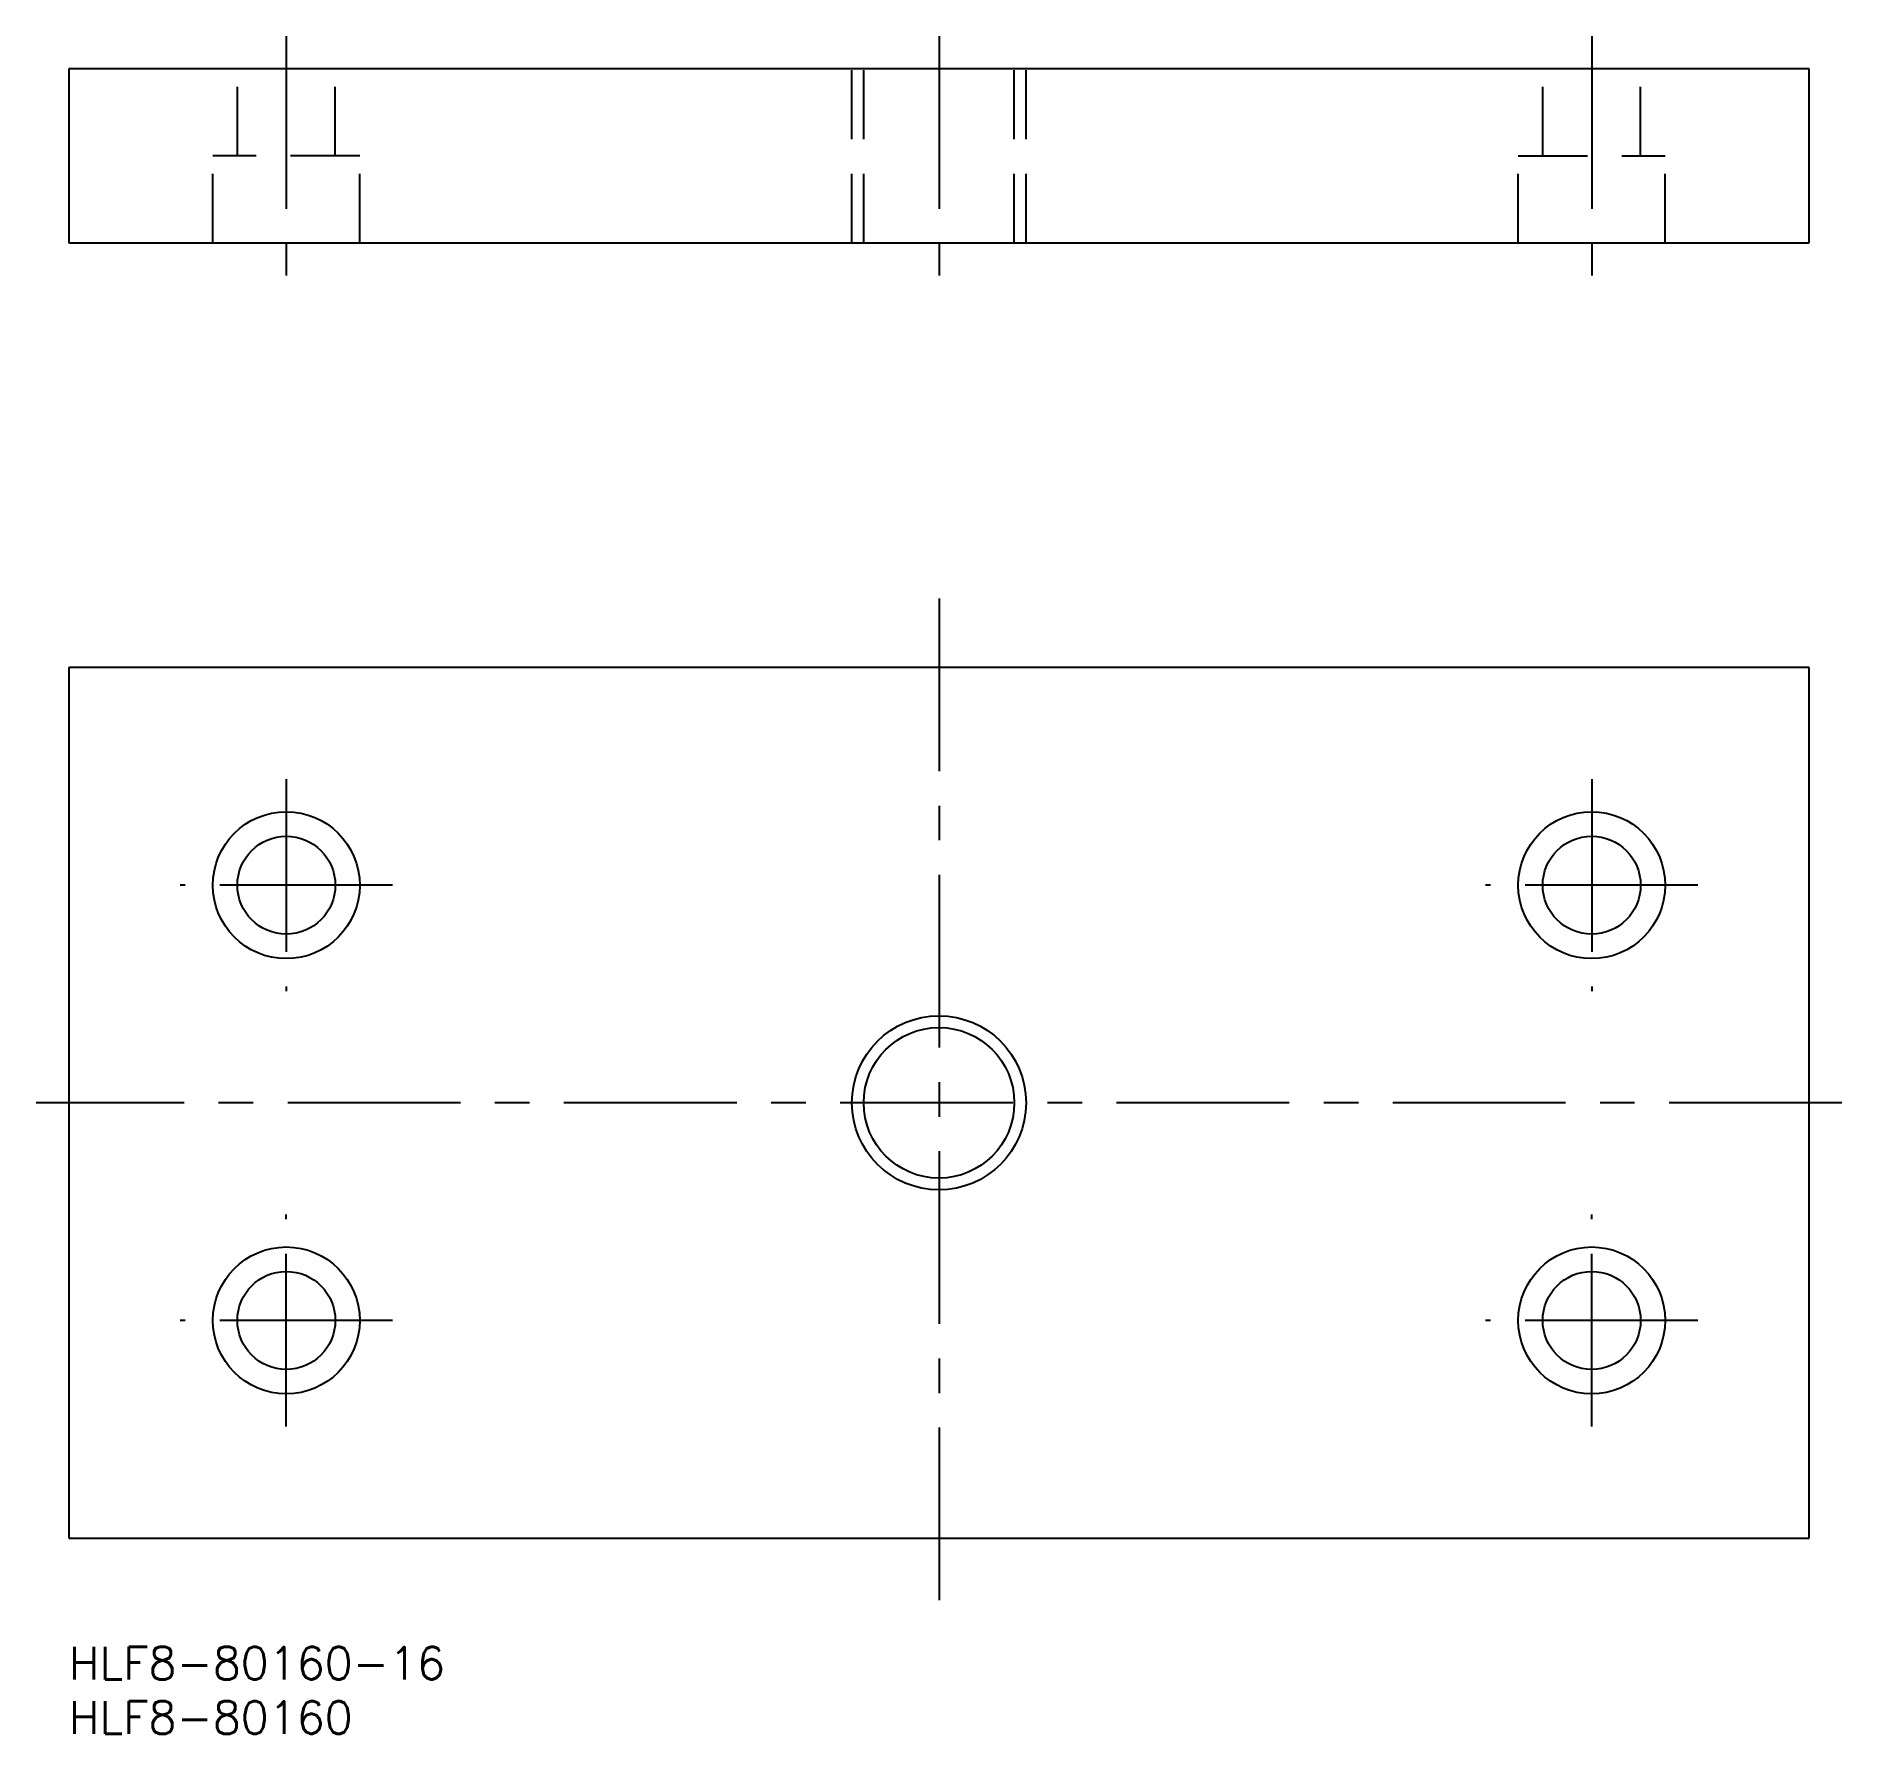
# Model space of a CAD drawing. Extents: x -3 to 163, y -8 to 148.
import ezdxf

# ---------------------------------------------------------------- set-up
doc = ezdxf.new("R2010")
doc.units = 0
doc.header["$LTSCALE"] = 0.5
doc.linetypes.add('CENTER', pattern=[50.8, 31.75, -6.35, 6.35, -6.35])
doc.linetypes.add('DASHED', pattern=[19.05, 12.7, -6.35])
for name, color, linetype in [('MSM_CENTER', 1, 'CENTER'), ('MSM_CONTINUOUS', 7, 'CONTINUOUS'), ('MSM_DASHED', 4, 'DASHED'), ('MSM_NARROW', 5, 'CONTINUOUS'), ('MSM_PART_NUMBER', 7, 'CONTINUOUS')]:
    doc.layers.add(name, color=color, linetype=linetype)
doc.styles.get("Standard").update_dxf_attribs({"font": 'txt.shx', "height": 3, "bigfont": 'bigfont.shx'})

# ---------------------------------------------------------------- blocks, each defined once
blk = doc.blocks.new('*U2')
at = {"layer": 'MSM_PART_NUMBER'}
blk.add_text('HLF8-80160-16', height=3, dxfattribs=at).set_placement((0, -3))
blk = doc.blocks.new('*U3')
at = {"layer": 'MSM_PART_NUMBER'}
blk.add_text('HLF8-80160', height=3, dxfattribs=at).set_placement((0, -8))

msp = doc.modelspace()

# ---------------------------------------------------------------- linework, layer by layer
at = {"layer": 'MSM_CENTER'}
for p, q in [((20, 148.037401), (20, 126.037401)), ((80, 148.037401), (80, 126.037401)), ((140, 148.037401), (140, 126.037401)), ((80, 96.351143), (80, 3.648857)), ((20, 79.75), (20, 60.25)), ((140, 79.75), (140, 60.25)), ((29.75, 70), (10.25, 70)), ((149.75, 70), (130.25, 70)), ((163, 50), (-3, 50)), ((20, 20.25), (20, 39.75)), ((140, 20.25), (140, 39.75)), ((29.75, 30), (10.25, 30)), ((149.75, 30), (130.25, 30))]:
    msp.add_line(p, q, dxfattribs=at)
at = {"layer": 'MSM_CONTINUOUS'}
for p, q in [((160, 145.037401), (0, 145.037401)), ((0, 145.037401), (0, 129.037401)), ((160, 129.037401), (160, 145.037401)), ((0, 129.037401), (160, 129.037401)), ((160, 90), (0, 90)), ((0, 90), (0, 10)), ((160, 10), (160, 90)), ((0, 10), (160, 10))]:
    msp.add_line(p, q, dxfattribs=at)
for centre, radius in [((20, 70), 6.75), ((140, 70), 6.75), ((20, 70), 4.5), ((140, 70), 4.5), ((80, 50), 6.9175), ((20, 30), 6.75), ((140, 30), 6.75), ((20, 30), 4.5), ((140, 30), 4.5)]:
    msp.add_circle(centre, radius, dxfattribs=at)
at = {"layer": 'MSM_DASHED'}
for p, q in [((15.5, 137.037401), (15.5, 145.037401)), ((24.5, 137.037401), (24.5, 145.037401)), ((72, 129.037401), (72, 145.037401)), ((73.0825, 129.037401), (73.0825, 145.037401)), ((86.9175, 129.037401), (86.9175, 145.037401)), ((88, 129.037401), (88, 145.037401)), ((135.5, 137.037401), (135.5, 145.037401)), ((144.5, 137.037401), (144.5, 145.037401)), ((26.75, 137.037401), (13.25, 137.037401)), ((13.25, 129.037401), (13.25, 137.037401)), ((26.75, 129.037401), (26.75, 137.037401)), ((133.25, 137.037401), (146.75, 137.037401)), ((133.25, 129.037401), (133.25, 137.037401)), ((146.75, 129.037401), (146.75, 137.037401))]:
    msp.add_line(p, q, dxfattribs=at)
at = {"layer": 'MSM_NARROW'}
msp.add_circle((80, 50), 8, dxfattribs=at)

# ---------------------------------------------------------------- block references
at = {"layer": 'MSM_CONTINUOUS'}
for name in ['*U2', '*U3']:
    msp.add_blockref(name, (0, 0), dxfattribs=at)

doc.saveas('drawing.dxf')
